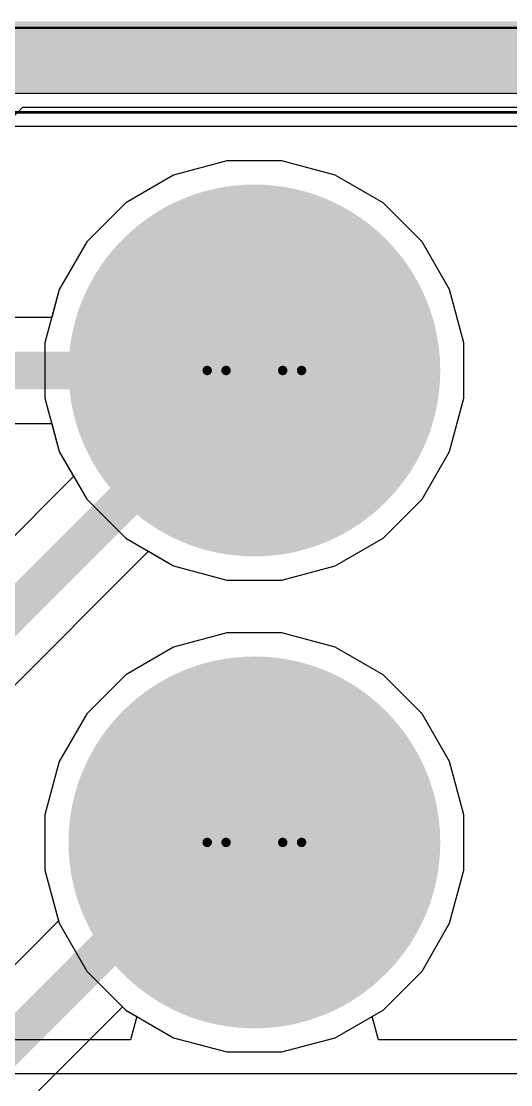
# Model space of a CAD drawing. Header units: inches. Extents: x -6 to 430, y 0 to 90.
# Drawn here: x 36.99 to 39.63, y 28.76 to 34.49 of the extents above; entities that cross this region are included whole.
import ezdxf

# ---------------------------------------------------------------- set-up
doc = ezdxf.new("R2010")
doc.units = ezdxf.units.IN
for name, color, linetype in [('Bottom Layer', 5, 'Continuous'), ('Bottom Solder', 6, 'Continuous'), ('Drill Drawing', 1, 'Continuous'), ('Layer 1', 16, 'Continuous'), ('Layer 2', 76, 'Continuous'), ('Mechanical 1', 6, 'Continuous'), ('Multi-Layer', 9, 'Continuous'), ('Pad Holes', 156, 'Continuous'), ('Top Layer', 1, 'Continuous'), ('Top Solder', 216, 'Continuous')]:
    doc.layers.add(name, color=color, linetype=linetype)

msp = doc.modelspace()

# ---------------------------------------------------------------- hatches: boundary and pattern name
at = {"layer": 'Bottom Layer'}
h = msp.add_hatch(color=5, dxfattribs=at)
edge = h.paths.add_edge_path()
edge.add_arc((38.2492, 32.6054), 0.95, 0, 360)
h = msp.add_hatch(color=5, dxfattribs=at)
edge = h.paths.add_edge_path()
edge.add_arc((38.2492, 30.0654), 0.95, 0, 360)
at = {"layer": 'Bottom Solder'}
h = msp.add_hatch(color=6, dxfattribs=at)
edge = h.paths.add_edge_path()
edge.add_arc((38.2492, 32.6054), 1.0008, 0, 360)
h = msp.add_hatch(color=6, dxfattribs=at)
edge = h.paths.add_edge_path()
edge.add_arc((38.2492, 30.0654), 1.0008, 0, 360)
at = {"layer": 'Layer 1'}
h = msp.add_hatch(color=16, dxfattribs=at)
edge = h.paths.add_edge_path()
edge.add_arc((38.2492, 32.6054), 0.95, 0, 360)
h = msp.add_hatch(color=16, dxfattribs=at)
edge = h.paths.add_edge_path()
edge.add_arc((38.2492, 30.0654), 0.95, 0, 360)
at = {"layer": 'Layer 2'}
h = msp.add_hatch(color=76, dxfattribs=at)
edge = h.paths.add_edge_path()
edge.add_arc((38.2492, 32.6054), 0.95, 0, 360)
h = msp.add_hatch(color=76, dxfattribs=at)
edge = h.paths.add_edge_path()
edge.add_arc((38.2492, 30.0654), 0.95, 0, 360)
at = {"layer": 'Multi-Layer'}
h = msp.add_hatch(color=9, dxfattribs=at)
edge = h.paths.add_edge_path()
edge.add_arc((38.2492, 32.6054), 0.95, 0, 360)
h = msp.add_hatch(color=9, dxfattribs=at)
edge = h.paths.add_edge_path()
edge.add_arc((38.2492, 30.0654), 0.95, 0, 360)
at = {"layer": 'Pad Holes'}
h = msp.add_hatch(color=7, dxfattribs=at)
edge = h.paths.add_edge_path()
edge.add_arc((38.2492, 32.6054), 0.515, 0, 360)
h = msp.add_hatch(color=7, dxfattribs=at)
edge = h.paths.add_edge_path()
edge.add_arc((38.2492, 30.0654), 0.515, 0, 360)
at = {"layer": 'Top Layer'}
h = msp.add_hatch(color=1, dxfattribs=at)
edge = h.paths.add_edge_path()
edge.add_arc((38.2492, 32.6054), 0.95, 0, 360)
h = msp.add_hatch(color=1, dxfattribs=at)
edge = h.paths.add_edge_path()
edge.add_arc((38.2492, 30.0654), 0.95, 0, 360)
at = {"layer": 'Top Solder'}
h = msp.add_hatch(color=216, dxfattribs=at)
edge = h.paths.add_edge_path()
edge.add_arc((38.2492, 32.6054), 1.0008, 0, 360)
h = msp.add_hatch(color=216, dxfattribs=at)
edge = h.paths.add_edge_path()
edge.add_arc((38.2492, 30.0654), 1.0008, 0, 360)

# ---------------------------------------------------------------- linework, layer by layer
at = {"layer": 'Bottom Layer'}
for p, q in [((36.2904, 33.3105), (37.0022, 34.0223)), ((37.0022, 34.0223), (41.7634, 34.0223)), ((38.1007, 33.7332), (37.8139, 33.6563)), ((38.3977, 33.7332), (38.1007, 33.7332)), ((38.6845, 33.6563), (38.3977, 33.7332)), ((37.8139, 33.6563), (37.5567, 33.5079)), ((38.9417, 33.5079), (38.6845, 33.6563)), ((37.5567, 33.5079), (37.3467, 33.2979)), ((39.1517, 33.2979), (38.9417, 33.5079)), ((37.3467, 33.2979), (37.1983, 33.0407)), ((39.3001, 33.0407), (39.1517, 33.2979)), ((37.1983, 33.0407), (37.1579, 32.8903)), ((39.377, 32.7539), (39.3001, 33.0407)), ((37.1579, 32.8903), (36.3089, 32.8903)), ((39.377, 32.4569), (39.377, 32.7539)), ((39.3001, 32.1701), (39.377, 32.4569)), ((33.5366, 32.3205), (37.1579, 32.3205)), ((37.1579, 32.3205), (37.1983, 32.1701)), ((37.1983, 32.1701), (37.3467, 31.9129)), ((39.1517, 31.9129), (39.3001, 32.1701)), ((37.3467, 31.9129), (37.5567, 31.7029)), ((38.9417, 31.7029), (39.1517, 31.9129)), ((37.5567, 31.7029), (37.8139, 31.5545)), ((38.6845, 31.5545), (38.9417, 31.7029)), ((37.8139, 31.5545), (38.1007, 31.4776)), ((38.3977, 31.4776), (38.6845, 31.5545)), ((38.1007, 31.4776), (38.3977, 31.4776)), ((38.1007, 31.1932), (37.8139, 31.1163)), ((38.3977, 31.1932), (38.1007, 31.1932)), ((38.6845, 31.1163), (38.3977, 31.1932)), ((37.8139, 31.1163), (37.5567, 30.9679)), ((38.9417, 30.9679), (38.6845, 31.1163)), ((37.5567, 30.9679), (37.3467, 30.7579)), ((39.1517, 30.7579), (38.9417, 30.9679)), ((37.3467, 30.7579), (37.1983, 30.5007)), ((39.3001, 30.5007), (39.1517, 30.7579)), ((37.1983, 30.5007), (37.1214, 30.2139)), ((39.377, 30.2139), (39.3001, 30.5007)), ((37.1214, 30.2139), (37.1214, 29.9169)), ((39.377, 29.9169), (39.377, 30.2139)), ((37.1214, 29.9169), (37.1983, 29.6301)), ((39.3001, 29.6301), (39.377, 29.9169)), ((37.1983, 29.6301), (37.3467, 29.3729)), ((39.1517, 29.3729), (39.3001, 29.6301)), ((37.3467, 29.3729), (37.5567, 29.1629)), ((38.9417, 29.1629), (39.1517, 29.3729)), ((37.5567, 29.1629), (37.8139, 29.0145)), ((38.6845, 29.0145), (38.9417, 29.1629)), ((37.8139, 29.0145), (38.1007, 28.9376)), ((38.3977, 28.9376), (38.6845, 29.0145)), ((38.1007, 28.9376), (38.3977, 28.9376))]:
    msp.add_line(p, q, dxfattribs=at)
for points in [[(36.8842, 34.3072, 0.2032, 0.2032, 0), (41.8814, 34.3072, 0.2032, 0.2032, 0)], [(32.6358, 32.6054, 0.2032, 0.2032, 0), (38.2492, 32.6054, 0.2032, 0.2032, 0)]]:
    msp.add_lwpolyline(points, format="xyseb", dxfattribs=at)
msp.add_lwpolyline([(38.1984, 32.6054, 0.1016, 0.1016, 1), (38.3, 32.6054, 0.1016, 0.1016, 1)], format="xyseb", close=True, dxfattribs=at)
at = {"layer": 'Drill Drawing'}
for points in [[(38.5032, 32.6054, 0.0508, 0.0508, 1), (37.9952, 32.6054, 0.0508, 0.0508, 1)], [(38.4016, 32.6054, 0.0508, 0.0508, 1), (38.0968, 32.6054, 0.0508, 0.0508, 1)], [(37.9825, 32.6054, 0.0254, 0.0254, 1), (38.0079, 32.6054, 0.0254, 0.0254, 1)], [(38.0841, 32.6054, 0.0254, 0.0254, 1), (38.1095, 32.6054, 0.0254, 0.0254, 1)], [(38.3889, 32.6054, 0.0254, 0.0254, 1), (38.4143, 32.6054, 0.0254, 0.0254, 1)], [(38.4905, 32.6054, 0.0254, 0.0254, 1), (38.5159, 32.6054, 0.0254, 0.0254, 1)], [(38.5032, 30.0654, 0.0508, 0.0508, 1), (37.9952, 30.0654, 0.0508, 0.0508, 1)], [(38.4016, 30.0654, 0.0508, 0.0508, 1), (38.0968, 30.0654, 0.0508, 0.0508, 1)], [(37.9825, 30.0654, 0.0254, 0.0254, 1), (38.0079, 30.0654, 0.0254, 0.0254, 1)], [(38.0841, 30.0654, 0.0254, 0.0254, 1), (38.1095, 30.0654, 0.0254, 0.0254, 1)], [(38.3889, 30.0654, 0.0254, 0.0254, 1), (38.4143, 30.0654, 0.0254, 0.0254, 1)], [(38.4905, 30.0654, 0.0254, 0.0254, 1), (38.5159, 30.0654, 0.0254, 0.0254, 1)]]:
    msp.add_lwpolyline(points, format="xyseb", close=True, dxfattribs=at)
at = {"layer": 'Layer 1'}
for p, q in [((33.8714, 34.0985), (41.7634, 34.0985)), ((38.1007, 33.7332), (37.8139, 33.6563)), ((38.3977, 33.7332), (38.1007, 33.7332)), ((38.6845, 33.6563), (38.3977, 33.7332)), ((37.8139, 33.6563), (37.5567, 33.5079)), ((38.9417, 33.5079), (38.6845, 33.6563)), ((37.5567, 33.5079), (37.3467, 33.2979)), ((39.1517, 33.2979), (38.9417, 33.5079)), ((37.3467, 33.2979), (37.1983, 33.0407)), ((39.3001, 33.0407), (39.1517, 33.2979)), ((37.1983, 33.0407), (37.1214, 32.7539)), ((39.377, 32.7539), (39.3001, 33.0407)), ((37.1214, 32.7539), (37.1214, 32.4569)), ((39.377, 32.4569), (39.377, 32.7539)), ((37.1214, 32.4569), (37.1983, 32.1701)), ((39.3001, 32.1701), (39.377, 32.4569)), ((37.1983, 32.1701), (37.2761, 32.0352)), ((39.1517, 31.9129), (39.3001, 32.1701)), ((37.2761, 32.0352), (35.7364, 30.4954)), ((38.9417, 31.7029), (39.1517, 31.9129)), ((38.6845, 31.5545), (38.9417, 31.7029)), ((36.2227, 30.176), (37.679, 31.6323)), ((37.679, 31.6323), (37.8139, 31.5545)), ((37.8139, 31.5545), (38.1007, 31.4776)), ((38.3977, 31.4776), (38.6845, 31.5545)), ((38.1007, 31.4776), (38.3977, 31.4776)), ((38.1007, 31.1932), (37.8139, 31.1163)), ((38.3977, 31.1932), (38.1007, 31.1932)), ((38.6845, 31.1163), (38.3977, 31.1932)), ((37.8139, 31.1163), (37.5567, 30.9679)), ((38.9417, 30.9679), (38.6845, 31.1163)), ((37.5567, 30.9679), (37.3467, 30.7579)), ((39.1517, 30.7579), (38.9417, 30.9679)), ((37.3467, 30.7579), (37.1983, 30.5007)), ((39.3001, 30.5007), (39.1517, 30.7579)), ((37.1983, 30.5007), (37.1214, 30.2139)), ((39.377, 30.2139), (39.3001, 30.5007)), ((37.1214, 30.2139), (37.1214, 29.9169)), ((39.377, 29.9169), (39.377, 30.2139)), ((37.1214, 29.9169), (37.1949, 29.6426)), ((39.3001, 29.6301), (39.377, 29.9169)), ((37.1949, 29.6426), (34.8474, 27.295)), ((39.1517, 29.3729), (39.3001, 29.6301)), ((38.9417, 29.1629), (39.1517, 29.3729)), ((35.7813, 27.4233), (37.5389, 29.1808)), ((37.5389, 29.1808), (37.5567, 29.1629)), ((37.5567, 29.1629), (37.8139, 29.0145)), ((38.6845, 29.0145), (38.9417, 29.1629)), ((37.8139, 29.0145), (38.1007, 28.9376)), ((38.3977, 28.9376), (38.6845, 29.0145)), ((38.1007, 28.9376), (38.3977, 28.9376))]:
    msp.add_line(p, q, dxfattribs=at)
for points in [[(33.7534, 34.3834, 0.2032, 0.2032, 0), (41.8814, 34.3834, 0.2032, 0.2032, 0)], [(35.9378, 30.294, 0.2032, 0.2032, 0), (38.2492, 32.6054, 0.2032, 0.2032, 0)], [(35.0488, 27.0936, 0.2032, 0.2032, 0), (38.0206, 30.0654, 0.2032, 0.2032, 0)], [(38.0206, 30.0654, 0.2032, 0.2032, 0), (38.2492, 30.0654, 0.2032, 0.2032, 0)]]:
    msp.add_lwpolyline(points, format="xyseb", dxfattribs=at)
for points in [[(38.1984, 32.6054, 0.1016, 0.1016, 1), (38.3, 32.6054, 0.1016, 0.1016, 1)], [(37.9698, 30.0654, 0.1016, 0.1016, 1), (38.0714, 30.0654, 0.1016, 0.1016, 1)], [(37.9698, 30.0654, 0.1016, 0.1016, 1), (38.0714, 30.0654, 0.1016, 0.1016, 1)], [(38.1984, 30.0654, 0.1016, 0.1016, 1), (38.3, 30.0654, 0.1016, 0.1016, 1)]]:
    msp.add_lwpolyline(points, format="xyseb", close=True, dxfattribs=at)
at = {"layer": 'Layer 2'}
for p, q in [((38.1007, 33.7332), (37.8139, 33.6563)), ((38.3977, 33.7332), (38.1007, 33.7332)), ((38.6845, 33.6563), (38.3977, 33.7332)), ((37.8139, 33.6563), (37.5567, 33.5079)), ((38.9417, 33.5079), (38.6845, 33.6563)), ((37.5567, 33.5079), (37.3467, 33.2979)), ((39.1517, 33.2979), (38.9417, 33.5079)), ((37.3467, 33.2979), (37.1983, 33.0407)), ((39.3001, 33.0407), (39.1517, 33.2979)), ((37.1983, 33.0407), (37.1214, 32.7539)), ((39.377, 32.7539), (39.3001, 33.0407)), ((37.1214, 32.7539), (37.1214, 32.4569)), ((39.377, 32.4569), (39.377, 32.7539)), ((37.1214, 32.4569), (37.1983, 32.1701)), ((39.3001, 32.1701), (39.377, 32.4569)), ((37.1983, 32.1701), (37.3467, 31.9129)), ((39.1517, 31.9129), (39.3001, 32.1701)), ((37.3467, 31.9129), (37.5567, 31.7029)), ((38.9417, 31.7029), (39.1517, 31.9129)), ((37.5567, 31.7029), (37.8139, 31.5545)), ((38.6845, 31.5545), (38.9417, 31.7029)), ((37.8139, 31.5545), (38.1007, 31.4776)), ((38.3977, 31.4776), (38.6845, 31.5545)), ((38.1007, 31.4776), (38.3977, 31.4776)), ((38.1007, 31.1932), (37.8139, 31.1163)), ((38.3977, 31.1932), (38.1007, 31.1932)), ((38.6845, 31.1163), (38.3977, 31.1932)), ((37.8139, 31.1163), (37.5567, 30.9679)), ((38.9417, 30.9679), (38.6845, 31.1163)), ((37.5567, 30.9679), (37.3467, 30.7579)), ((39.1517, 30.7579), (38.9417, 30.9679)), ((37.3467, 30.7579), (37.1983, 30.5007)), ((39.3001, 30.5007), (39.1517, 30.7579)), ((37.1983, 30.5007), (37.1214, 30.2139)), ((39.377, 30.2139), (39.3001, 30.5007)), ((37.1214, 30.2139), (37.1214, 29.9169)), ((39.377, 29.9169), (39.377, 30.2139)), ((37.1214, 29.9169), (37.1983, 29.6301)), ((39.3001, 29.6301), (39.377, 29.9169)), ((37.1983, 29.6301), (37.3467, 29.3729)), ((39.1517, 29.3729), (39.3001, 29.6301)), ((37.3467, 29.3729), (37.5567, 29.1629)), ((38.9417, 29.1629), (39.1517, 29.3729)), ((37.5567, 29.1629), (37.6154, 29.1291)), ((38.883, 29.1291), (38.9417, 29.1629)), ((37.6154, 29.1291), (37.5813, 29.0021)), ((38.9171, 29.0021), (38.883, 29.1291)), ((37.5813, 29.0021), (35.4806, 29.0021)), ((40.1213, 29.0021), (38.9171, 29.0021)), ((11.2161, 28.8208), (42.0053, 28.8208))]:
    msp.add_line(p, q, dxfattribs=at)
at = {"layer": 'Mechanical 1'}
for points in [[(32.9145, 34.4499, 0.0127, 0.0127, 0), (43.3645, 34.4499, 0.0127, 0.0127, 0)], [(32.4645, 33.9949, 0.0127, 0.0127, 0), (43.5145, 33.9949, 0.0127, 0.0127, 0)]]:
    msp.add_lwpolyline(points, format="xyseb", dxfattribs=at)
at = {"layer": 'Top Layer'}
for p, q in [((31.0538, 33.9207), (42.7032, 33.9207)), ((38.1007, 33.7332), (37.8139, 33.6563)), ((38.3977, 33.7332), (38.1007, 33.7332)), ((38.6845, 33.6563), (38.3977, 33.7332)), ((37.8139, 33.6563), (37.5567, 33.5079)), ((38.9417, 33.5079), (38.6845, 33.6563)), ((37.5567, 33.5079), (37.3467, 33.2979)), ((39.1517, 33.2979), (38.9417, 33.5079)), ((37.3467, 33.2979), (37.1983, 33.0407)), ((39.3001, 33.0407), (39.1517, 33.2979)), ((37.1983, 33.0407), (37.1214, 32.7539)), ((39.377, 32.7539), (39.3001, 33.0407)), ((37.1214, 32.7539), (37.1214, 32.4569)), ((39.377, 32.4569), (39.377, 32.7539)), ((37.1214, 32.4569), (37.1983, 32.1701)), ((39.3001, 32.1701), (39.377, 32.4569)), ((37.1983, 32.1701), (37.3467, 31.9129)), ((39.1517, 31.9129), (39.3001, 32.1701)), ((37.3467, 31.9129), (37.5567, 31.7029)), ((38.9417, 31.7029), (39.1517, 31.9129)), ((37.5567, 31.7029), (37.8139, 31.5545)), ((38.6845, 31.5545), (38.9417, 31.7029)), ((37.8139, 31.5545), (38.1007, 31.4776)), ((38.3977, 31.4776), (38.6845, 31.5545)), ((38.1007, 31.4776), (38.3977, 31.4776)), ((38.1007, 31.1932), (37.8139, 31.1163)), ((38.3977, 31.1932), (38.1007, 31.1932)), ((38.6845, 31.1163), (38.3977, 31.1932)), ((37.8139, 31.1163), (37.5567, 30.9679)), ((38.9417, 30.9679), (38.6845, 31.1163)), ((37.5567, 30.9679), (37.3467, 30.7579)), ((39.1517, 30.7579), (38.9417, 30.9679)), ((37.3467, 30.7579), (37.1983, 30.5007)), ((39.3001, 30.5007), (39.1517, 30.7579)), ((37.1983, 30.5007), (37.1214, 30.2139)), ((39.377, 30.2139), (39.3001, 30.5007)), ((37.1214, 30.2139), (37.1214, 29.9169)), ((39.377, 29.9169), (39.377, 30.2139)), ((37.1214, 29.9169), (37.1983, 29.6301)), ((39.3001, 29.6301), (39.377, 29.9169)), ((37.1983, 29.6301), (37.3467, 29.3729)), ((39.1517, 29.3729), (39.3001, 29.6301)), ((37.3467, 29.3729), (37.5567, 29.1629)), ((38.9417, 29.1629), (39.1517, 29.3729)), ((37.5567, 29.1629), (37.8139, 29.0145)), ((38.6845, 29.0145), (38.9417, 29.1629)), ((37.8139, 29.0145), (38.1007, 28.9376)), ((38.3977, 28.9376), (38.6845, 29.0145)), ((38.1007, 28.9376), (38.3977, 28.9376))]:
    msp.add_line(p, q, dxfattribs=at)
msp.add_lwpolyline([(30.5276, 34.2056, 0.2032, 0.2032, 0), (42.8212, 34.2056, 0.2032, 0.2032, 0)], format="xyseb", dxfattribs=at)

doc.saveas('drawing.dxf')
